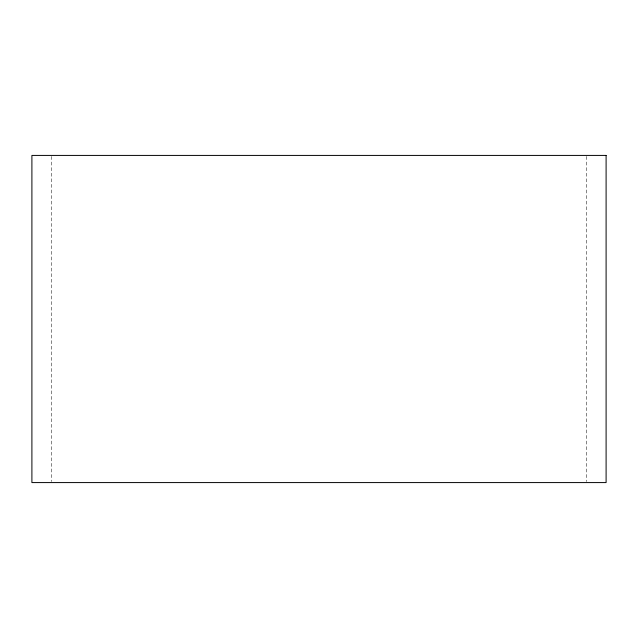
<?xml version="1.0" encoding="UTF-8"?>
<svg xmlns="http://www.w3.org/2000/svg" width="638" height="638" viewBox="0 0 638 638"><rect width="100%" height="100%" fill="white"/><g stroke="black" fill="none" stroke-linecap="round" stroke-linejoin="round"><path stroke-width="0.48" stroke-dasharray="3.19 2.39" d="M586.29 156.414L586.29 481.586M51.71 156.414L51.71 481.586"/><path stroke-width="0.96" d="M606.1 155.417L31.9 155.417L31.9 482.583L606.1 482.583L606.1 155.417"/></g></svg>
